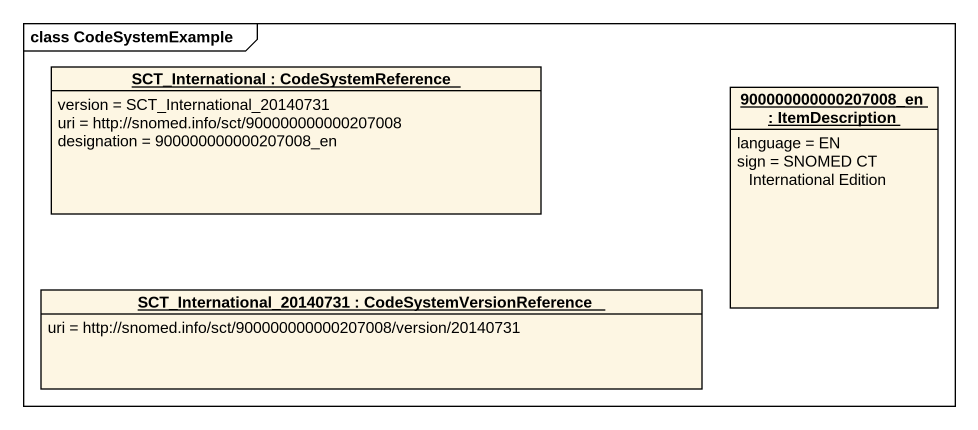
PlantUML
@startuml
mainframe class CodeSystemExample
hide circle
hide empty members
object "SCT_International : CodeSystemReference" as SCT_International {
  version = SCT_International_20140731
  uri = http://snomed.info/sct/900000000000207008
  designation = 900000000000207008_en
}
object "900000000000207008_en : ItemDescription" as o900000000000207008_en {
  language = EN
  sign = SNOMED CT International Edition
}
object "SCT_International_20140731 : CodeSystemVersionReference" as SCT_International_20140731 {
  uri = http://snomed.info/sct/900000000000207008/version/20140731
}
@enduml
